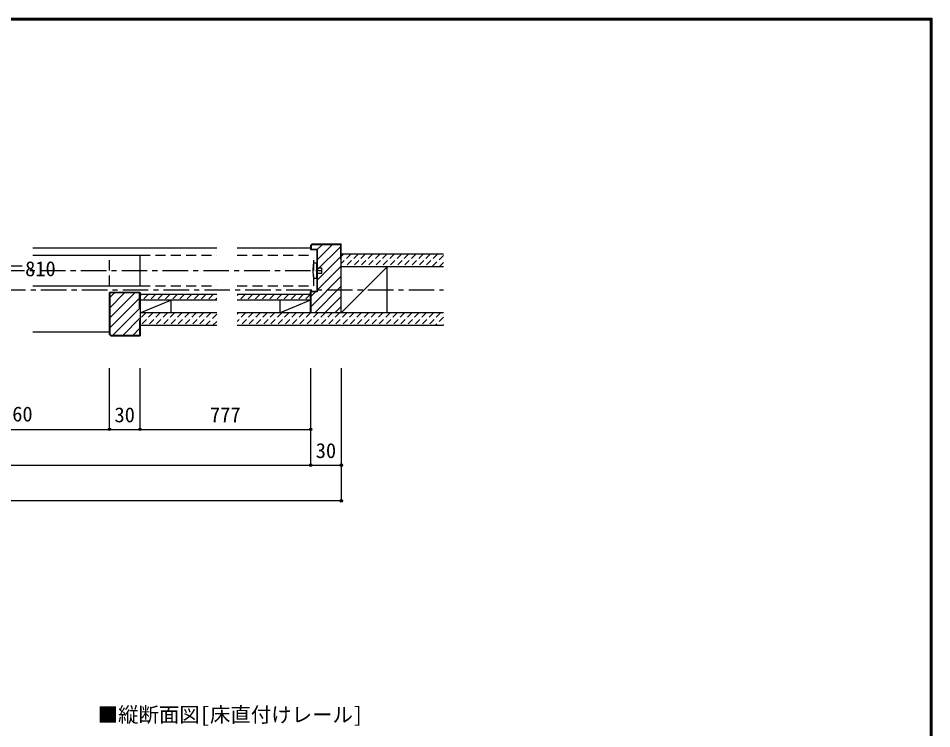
# Model space of a CAD drawing. Units: millimetres at full size, sheet at 1:5; details may follow other scales. Extents: x -973 to 977, y -718 to 696.
# Drawn here: x 82 to 977, y 0 to 696 of the extents above; entities that cross this region are included whole.
import ezdxf
from ezdxf.enums import TextEntityAlignment as Align

# ---------------------------------------------------------------- set-up
doc = ezdxf.new("R2010")
doc.units = ezdxf.units.MM
doc.header["$LTSCALE"] = 5
doc.header["$PDMODE"] = 32
doc.header["$PDSIZE"] = 2.5
for name, pattern in [('CHAIN1', [8, 5, -1, 1, -1]), ('DASHED1', [1.8, 1.2, -0.6]), ('DASHED2', [3, 2, -1])]:
    doc.linetypes.add(name, pattern=pattern)
for name, color, linetype in [('0-1_通り芯', 4, 'CHAIN1'), ('0-2_柱', 3, 'Continuous'), ('0-3_仕上げ', 2, 'Continuous'), ('0-4_枠', 3, 'Continuous'), ('0-6_扉', 6, 'Continuous'), ('0-7_金物', 7, 'Continuous'), ('0-A_文字', 7, 'Continuous'), ('0-B_寸法', 7, 'Continuous'), ('0-C_ハッチ', 4, 'DASHED1'), ('F-1_枠', 6, 'Continuous')]:
    doc.layers.add(name, color=color, linetype=linetype)
doc.styles.add('ＭＳ ゴシック', font='')
doc.styles.get('ＭＳ ゴシック').set_extended_font_data('MS Gothic')

msp = doc.modelspace()

# ---------------------------------------------------------------- linework, layer by layer
at = {"layer": '0-1_通り芯'}
for p, q in [((-376.347, 449), (379.653, 449)), ((-495.347, 430), (498.653, 430))]:
    msp.add_line(p, q, dxfattribs=at)
at = {"layer": '0-2_柱'}
for p, q in [((398.653, 407.5), (398.653, 452.5)), ((443.653, 407.5), (443.653, 452.5)), ((231.653, 420), (231.653, 407.5)), ((338.653, 407.5), (338.653, 420))]:
    msp.add_line(p, q, dxfattribs=at)
at = {"layer": '0-2_柱', "color": 7}
for p, q in [((398.653, 407.5), (443.653, 452.5)), ((201.653, 407.5), (231.653, 420)), ((368.653, 420), (338.653, 407.5))]:
    msp.add_line(p, q, dxfattribs=at)
at = {"layer": '0-3_仕上げ'}
for p, q in [((498.653, 465), (398.653, 465)), ((498.653, 452.5), (398.653, 452.5)), ((276.653, 425.5), (201.653, 425.5)), ((368.653, 425.5), (296.653, 425.5)), ((276.653, 420), (201.653, 420)), ((368.653, 420), (296.653, 420)), ((276.653, 407.5), (201.653, 407.5)), ((498.653, 407.5), (296.653, 407.5)), ((276.653, 395), (201.653, 395)), ((498.653, 395), (296.653, 395))]:
    msp.add_line(p, q, dxfattribs=at)
at = {"layer": '0-4_枠'}
for p, q in [((370.067, 475), (368.653, 473.586)), ((369.153, 473.379), (370.274, 474.5)), ((370.067, 475), (398.653, 475)), ((370.274, 474.5), (398.153, 474.5)), ((398.153, 460), (398.153, 474.5)), ((398.653, 407.5), (398.653, 475)), ((369.153, 473.379), (369.153, 470)), ((369.153, 470), (375.153, 470)), ((374.653, 469.5), (374.653, 428.5)), ((375.153, 470), (375.153, 428)), ((398.153, 460), (398.653, 460)), ((201.653, 427.5), (171.653, 427.5)), ((171.653, 386.414), (171.653, 427.5)), ((201.153, 427), (172.153, 427)), ((172.153, 427), (172.153, 386.621)), ((201.153, 412.5), (201.153, 427)), ((201.653, 427.5), (201.653, 385)), ((374.653, 428.5), (368.653, 428.5)), ((368.653, 407.5), (368.653, 428.5)), ((375.153, 428), (369.153, 428)), ((369.153, 407.5), (369.153, 428)), ((201.153, 412.5), (201.653, 412.5)), ((398.653, 407.5), (368.653, 407.5)), ((201.153, 400), (201.653, 400)), ((201.153, 400), (201.153, 385.5)), ((173.067, 385), (171.653, 386.414)), ((173.274, 385.5), (172.153, 386.621)), ((173.067, 385), (201.653, 385)), ((201.153, 385.5), (173.274, 385.5))]:
    msp.add_line(p, q, dxfattribs=at)
at = {"layer": '0-4_枠', "color": 4}
for p, q in [((96.653, 471), (276.653, 471)), ((296.653, 471), (368.653, 471)), ((96.653, 389), (171.653, 389))]:
    msp.add_line(p, q, dxfattribs=at)
at = {"layer": '0-4_枠'}
msp.add_lwpolyline([(368.653, 473.586), (368.653, 469.5), (374.653, 469.5)], dxfattribs=at)
at = {"layer": '0-6_扉'}
for p, q in [((96.653, 464), (201.653, 464)), ((201.653, 434), (201.653, 464)), ((96.653, 434), (201.653, 434))]:
    msp.add_line(p, q, dxfattribs=at)
at = {"layer": '0-6_扉', "color": 2, "linetype": 'DASHED2'}
for p, q in [((171.653, 434), (171.653, 464)), ((201.653, 464), (276.653, 464)), ((296.653, 464), (371.653, 464)), ((371.653, 434), (371.653, 464)), ((201.653, 434), (276.653, 434)), ((296.653, 434), (371.653, 434))]:
    msp.add_line(p, q, dxfattribs=at)
at = {"layer": '0-7_金物'}
for p, q in [((371.653, 456.5), (374.653, 456.5)), ((374.653, 451.5), (379.653, 451.5))]:
    msp.add_line(p, q, dxfattribs=at)
for points in [[(371.653, 441.5), (374.653, 441.5), (374.653, 456.5)], [(374.653, 446.5), (379.653, 446.5), (379.653, 451.5)]]:
    msp.add_lwpolyline(points, dxfattribs=at)
msp.add_arc((402.104, 449), 31.361, 166.16368, 193.83629, dxfattribs=at)
at = {"layer": '0-B_寸法', "color": 4}
for p, q in [((171.653, 293.5), (171.653, 353.5)), ((201.653, 293.5), (201.653, 353.5)), ((368.653, 353.5), (368.653, 258.5)), ((398.653, 353.5), (398.653, 223.5)), ((-365.347, 293.5), (368.653, 293.5)), ((-395.347, 258.5), (398.653, 258.5)), ((398.653, 223.5), (-395.347, 223.5))]:
    msp.add_line(p, q, dxfattribs=at)
at = {"layer": '0-B_寸法'}
for p in [(171.653, 293.5), (201.653, 293.5), (368.653, 293.5), (368.653, 258.5), (398.653, 258.5), (398.653, 223.5)]:
    msp.add_point(p, dxfattribs=at)
at = {"layer": '0-C_ハッチ', "linetype": 'Continuous'}
for p, q in [((370.381, 474.5), (369.153, 473.272)), ((380.28, 474.5), (375.153, 469.373)), ((390.18, 474.5), (375.153, 459.473)), ((398.153, 472.574), (375.153, 449.574)), ((398.153, 462.674), (375.153, 439.674)), ((398.653, 453.275), (375.153, 429.775)), ((398.653, 443.375), (369.153, 413.875)), ((398.653, 433.476), (372.677, 407.5)), ((176.66, 427), (172.153, 422.493)), ((186.559, 427), (172.153, 412.594)), ((196.459, 427), (172.153, 402.694)), ((201.153, 421.795), (172.153, 392.795)), ((373.378, 428), (369.153, 423.775)), ((398.653, 423.576), (382.577, 407.5)), ((201.653, 412.395), (174.758, 385.5)), ((398.653, 413.677), (392.476, 407.5)), ((201.653, 402.496), (184.657, 385.5)), ((201.153, 392.097), (194.557, 385.5))]:
    msp.add_line(p, q, dxfattribs=at)
at = {"layer": '0-C_ハッチ'}
for p, q in [((400.906, 465), (398.653, 462.747)), ((407.977, 465), (398.653, 455.676)), ((415.049, 465), (402.549, 452.5)), ((422.12, 465), (409.62, 452.5)), ((429.191, 465), (416.691, 452.5)), ((436.262, 465), (423.762, 452.5)), ((443.333, 465), (430.833, 452.5)), ((450.404, 465), (437.904, 452.5)), ((457.475, 465), (444.975, 452.5)), ((464.546, 465), (452.046, 452.5)), ((471.617, 465), (459.117, 452.5)), ((478.688, 465), (466.188, 452.5)), ((485.759, 465), (473.259, 452.5)), ((492.83, 465), (480.33, 452.5)), ((498.653, 463.752), (487.401, 452.5)), ((498.653, 456.681), (494.472, 452.5)), ((202.496, 425.5), (201.653, 424.657)), ((209.567, 425.5), (204.067, 420)), ((216.639, 425.5), (211.139, 420)), ((223.71, 425.5), (218.21, 420)), ((230.781, 425.5), (225.281, 420)), ((237.852, 425.5), (232.352, 420)), ((244.923, 425.5), (239.423, 420)), ((251.994, 425.5), (246.494, 420)), ((259.065, 425.5), (253.565, 420)), ((266.136, 425.5), (260.636, 420)), ((273.207, 425.5), (267.707, 420)), ((276.653, 421.875), (274.778, 420)), ((297.573, 425.5), (296.653, 424.581)), ((304.644, 425.5), (299.144, 420)), ((311.715, 425.5), (306.215, 420)), ((318.786, 425.5), (313.286, 420)), ((325.857, 425.5), (320.357, 420)), ((332.928, 425.5), (327.428, 420)), ((339.999, 425.5), (334.499, 420)), ((347.07, 425.5), (341.57, 420)), ((354.141, 425.5), (348.641, 420)), ((361.212, 425.5), (355.712, 420)), ((368.283, 425.5), (362.783, 420)), ((207.21, 407.5), (201.653, 401.943)), ((214.281, 407.5), (201.781, 395)), ((221.352, 407.5), (208.852, 395)), ((228.423, 407.5), (215.923, 395)), ((235.494, 407.5), (222.994, 395)), ((242.565, 407.5), (230.065, 395)), ((249.636, 407.5), (237.136, 395)), ((256.707, 407.5), (244.207, 395)), ((263.778, 407.5), (251.278, 395)), ((270.849, 407.5), (258.349, 395)), ((276.653, 406.233), (265.42, 395)), ((297.935, 407.5), (296.653, 406.218)), ((305.007, 407.5), (296.653, 399.147)), ((312.078, 407.5), (299.578, 395)), ((319.149, 407.5), (306.649, 395)), ((326.22, 407.5), (313.72, 395)), ((333.291, 407.5), (320.791, 395)), ((340.362, 407.5), (327.862, 395)), ((347.433, 407.5), (334.933, 395)), ((354.504, 407.5), (342.004, 395)), ((361.575, 407.5), (349.075, 395)), ((368.646, 407.5), (356.146, 395)), ((375.717, 407.5), (363.217, 395)), ((382.788, 407.5), (370.288, 395)), ((389.859, 407.5), (377.359, 395)), ((396.93, 407.5), (384.43, 395)), ((404.002, 407.5), (391.502, 395)), ((411.073, 407.5), (398.573, 395)), ((418.144, 407.5), (405.644, 395)), ((425.215, 407.5), (412.715, 395)), ((432.286, 407.5), (419.786, 395)), ((439.357, 407.5), (426.857, 395)), ((446.428, 407.5), (433.928, 395)), ((453.499, 407.5), (440.999, 395)), ((460.57, 407.5), (448.07, 395)), ((467.641, 407.5), (455.141, 395)), ((474.712, 407.5), (462.212, 395)), ((481.783, 407.5), (469.283, 395)), ((488.854, 407.5), (476.354, 395)), ((495.925, 407.5), (483.425, 395)), ((498.653, 403.157), (490.496, 395)), ((276.653, 399.162), (272.491, 395)), ((498.653, 396.086), (497.568, 395))]:
    msp.add_line(p, q, dxfattribs=at)
at = {"layer": 'F-1_枠'}
for p, q in [((-973.347, 695.833), (976.653, 695.833)), ((-973.347, 695), (976.653, 695)), ((-973.347, 694.167), (976.653, 694.167)), ((974.986, 695.833), (974.986, -700.833)), ((975.82, 695.833), (975.82, -700.833)), ((976.653, 695.833), (976.653, -700.833))]:
    msp.add_line(p, q, dxfattribs=at)

# ---------------------------------------------------------------- texts
at = {"layer": '0-A_文字', "style": 'ＭＳ ゴシック'}
msp.add_text('■縦断面図[床直付けレール]', height=14.66, dxfattribs=at).set_placement((160.139, 2.5), align=Align.BOTTOM_LEFT)
at = {"layer": '0-B_寸法', "style": 'ＭＳ ゴシック'}
for s, p in [('ＤＷ＝810', (29.165, 439)), ('有効開口寸法＝1,560', (-93.347, 296.81)), ('30', (176.653, 296)), ('777', (270.153, 296)), ('30', (373.653, 261))]:
    msp.add_text(s, height=14.66, dxfattribs=at).set_placement(p, align=Align.BOTTOM_LEFT)

doc.saveas('drawing.dxf')
